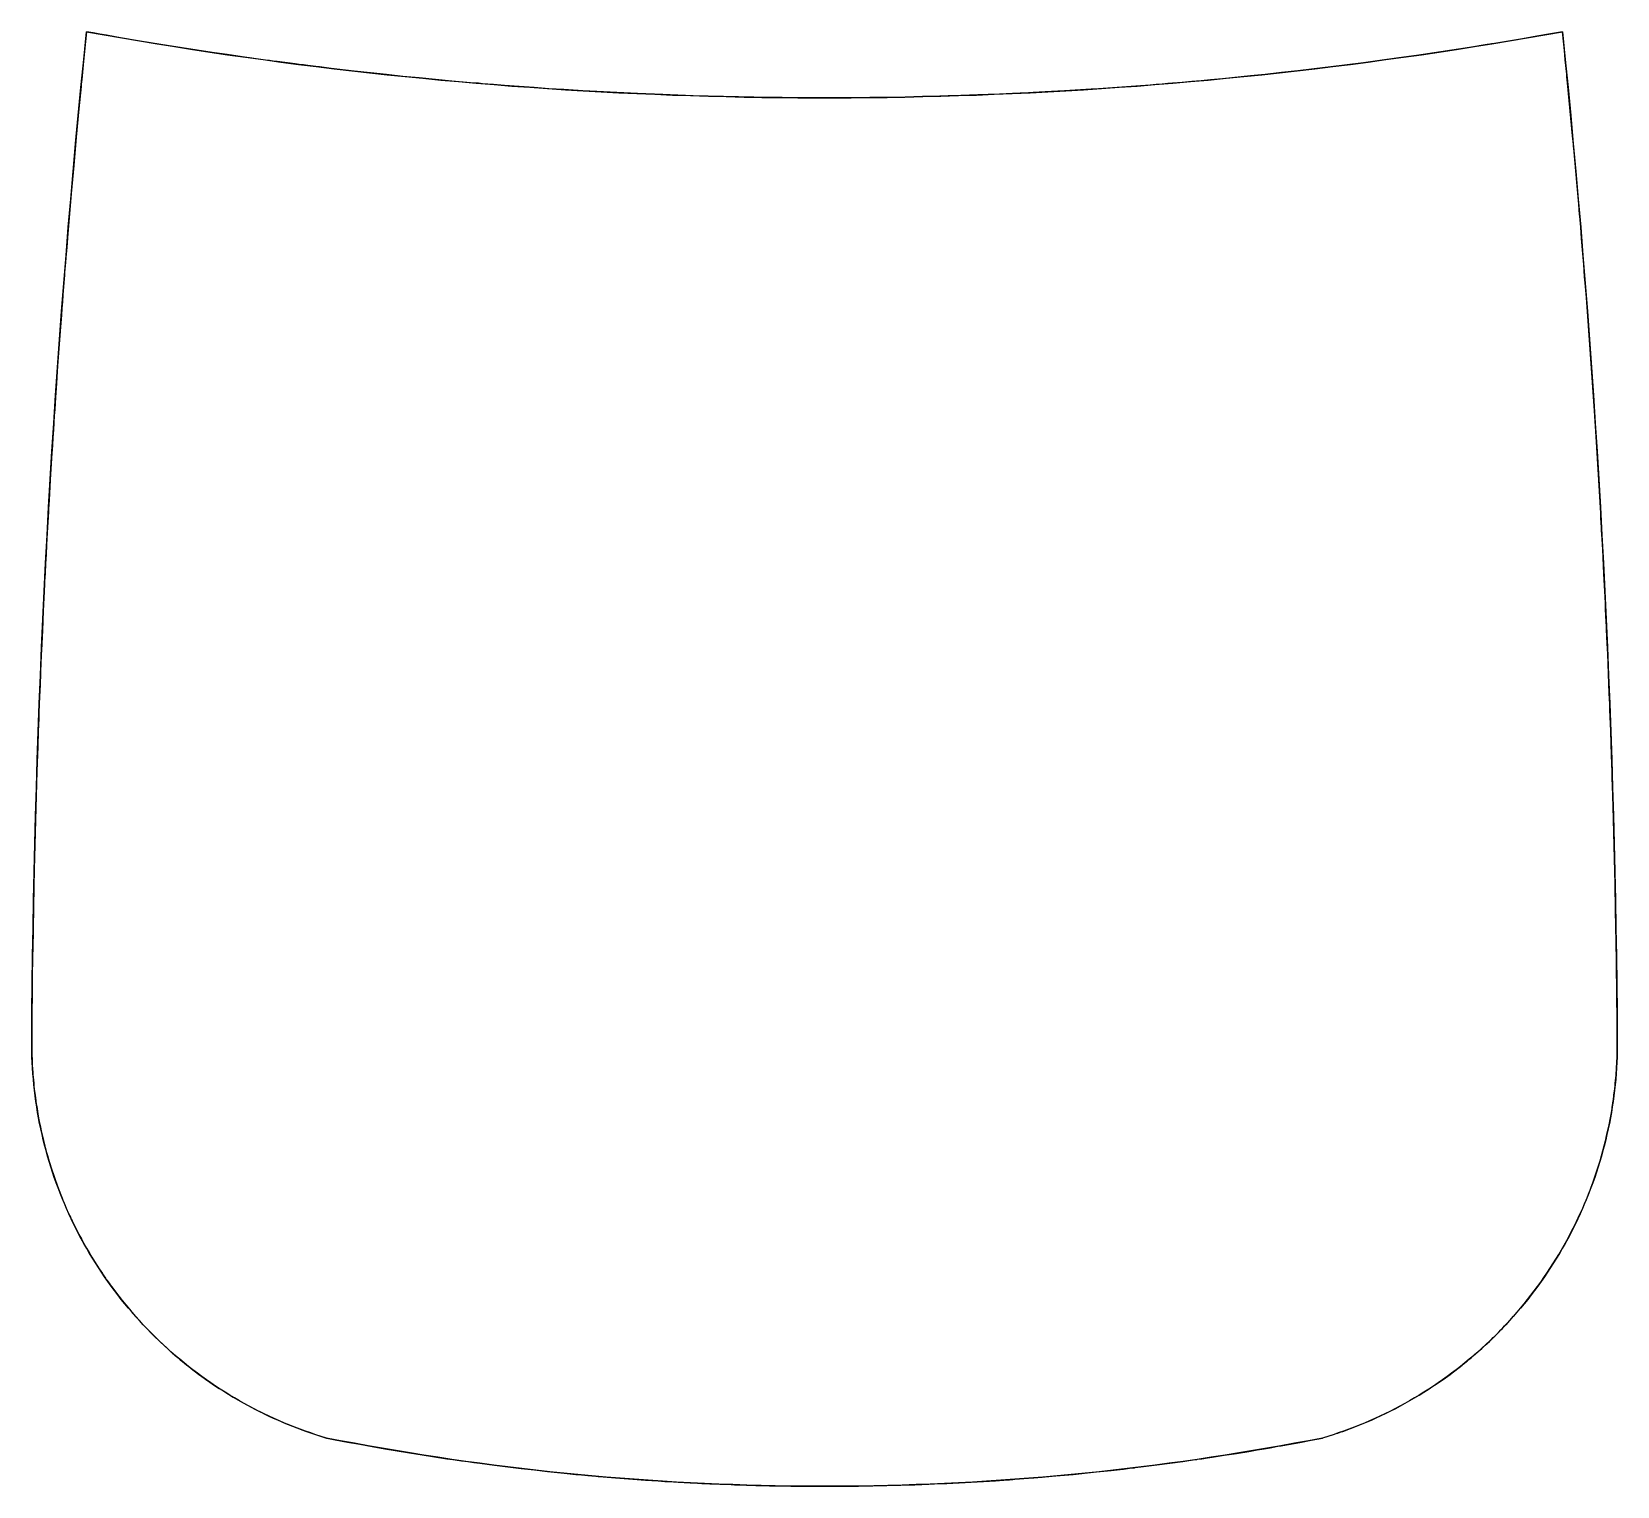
# Model space of a CAD drawing. Header units: millimetres. Extents: x 5 to 252, y 25 to 251.
import ezdxf

# ---------------------------------------------------------------- set-up
doc = ezdxf.new("R2010")
doc.units = ezdxf.units.MM
doc.layers.get('0').update_dxf_attribs({"linetype": 'CONTINUOUS'})

msp = doc.modelspace()

# ---------------------------------------------------------------- linework, layer by layer
for points in [[(158.8, 241.48), (158.21, 241.46), (157.63, 241.43), (154.61, 241.3), (153.82, 241.27), (153.04, 241.24), (152.25, 241.21), (148.28, 241.08), (147.62, 241.06), (146.97, 241.04), (146.31, 241.02), (143.64, 240.95), (140.92, 240.89), (138.19, 240.84), (135.47, 240.81), (132.9, 240.78), (131.84, 240.78), (130.21, 240.77), (128.36, 240.77), (127.12, 240.77), (125.88, 240.77), (124.63, 240.78), (121.8, 240.8), (120.44, 240.82), (119.38, 240.83), (117.41, 240.86), (115.05, 240.91), (112.69, 240.96), (110.33, 241.02), (107.97, 241.09), (105.61, 241.17), (103.25, 241.26), (99.33, 241.42), (97.21, 241.52), (95.09, 241.63), (92.98, 241.74), (90.82, 241.86), (87.87, 242.04), (85.56, 242.19), (83.25, 242.35), (80.94, 242.52), (78.63, 242.69), (76.95, 242.82), (75.21, 242.96), (74.59, 243.02), (73.96, 243.07), (73.34, 243.12), (70.45, 243.38), (67.91, 243.61), (65.38, 243.85), (62.86, 244.1), (60.33, 244.37), (57.8, 244.64), (55.28, 244.92), (51.69, 245.34), (49.9, 245.56), (49.71, 245.58), (49.53, 245.6), (49.34, 245.63), (48.09, 245.78), (47.42, 245.87), (46.75, 245.95), (46.08, 246.04), (43.3, 246.4), (42.7, 246.48), (42.1, 246.56), (41.51, 246.64), (40.02, 246.85), (39.37, 246.94), (37.85, 247.15), (35.52, 247.48), (33.2, 247.83), (30.87, 248.18), (28.54, 248.54), (26.22, 248.91), (23.9, 249.28), (21.7, 249.65), (20.78, 249.8), (19.86, 249.96), (18.94, 250.11), (16.75, 250.5), (15.72, 250.68), (14.7, 250.86), (13.67, 251.04), (13.51, 249.51), (13.36, 247.98), (13.21, 246.45), (12.92, 243.59), (12.89, 243.23), (12.85, 242.88), (12.82, 242.52), (12.49, 239.04), (12.07, 234.66), (11.68, 230.27), (11.29, 225.88), (10.91, 221.5), (10.76, 219.65), (10.59, 217.53), (10.45, 215.92), (10.44, 215.68), (10.42, 215.45), (10.4, 215.21), (10.31, 214.14), (10.27, 213.64), (10.23, 213.13), (10.19, 212.63), (10, 210.12), (9.92, 209.07), (9.84, 208.03), (9.76, 206.98), (9.57, 204.47), (9.37, 201.77), (9.18, 199.08), (8.99, 196.39), (8.84, 194.16), (8.78, 193.24), (8.72, 192.31), (8.66, 191.38), (8.51, 189.16), (8.43, 187.94), (8.36, 186.72), (8.28, 185.5), (8.03, 181.37), (7.97, 180.31), (7.91, 179.25), (7.84, 178.19), (7.77, 176.86), (7.76, 176.71), (7.75, 176.56), (7.74, 176.41), (7.56, 173.21), (7.46, 171.25), (7.38, 169.79), (7.3, 168.34), (7.23, 166.88), (7.16, 165.58), (7.15, 165.32), (7.15, 165.19), (7.09, 164.03), (6.94, 160.99), (6.8, 157.94), (6.67, 154.9), (6.63, 154.16), (6.63, 154.03), (6.62, 153.9), (6.62, 153.77), (6.59, 153.11), (6.51, 151.3), (6.44, 149.49), (6.37, 147.68), (6.28, 145.28), (6.24, 144.29), (6.2, 143.29), (6.17, 142.29), (6.08, 139.91), (5.96, 136.09), (5.84, 132.27), (5.73, 128.45), (5.63, 124.63), (5.54, 120.81), (5.48, 118.13), (5.41, 114.87), (5.35, 111.61), (5.3, 108.35), (5.3, 108.28), (5.3, 108.07), (5.29, 107.87), (5.29, 107.66), (5.24, 103.6), (5.21, 101.07), (5.18, 98.81), (5.16, 96.55), (5.15, 94.28), (5.15, 93.52), (5.16, 92.75), (5.17, 91.98), (5.2, 91.21), (5.24, 90.44), (5.28, 89.79), (5.32, 89.24), (5.34, 88.92), (5.41, 88.02), (5.46, 87.57), (5.5, 87.12), (5.55, 86.67), (5.67, 85.71), (5.72, 85.3), (5.79, 84.83), (5.86, 84.32), (5.92, 83.95), (6.17, 82.45), (6.33, 81.6), (6.5, 80.76), (6.68, 79.92), (6.91, 78.92), (6.97, 78.68), (7.14, 78.01), (7.17, 77.88), (7.2, 77.75), (7.24, 77.62), (7.42, 76.93), (7.5, 76.66), (7.63, 76.17), (7.75, 75.77), (7.87, 75.39), (8.26, 74.12), (8.51, 73.37), (8.77, 72.62), (9.03, 71.88), (9.31, 71.13), (9.88, 69.68), (10, 69.38), (10.2, 68.91), (10.35, 68.56), (10.52, 68.16), (10.68, 67.8), (10.82, 67.49), (11.04, 67.02), (11.17, 66.73), (11.3, 66.45), (11.44, 66.17), (11.74, 65.54), (11.86, 65.3), (12.09, 64.84), (12.49, 64.07), (12.87, 63.36), (13.26, 62.64), (13.66, 61.94), (14.07, 61.23), (14.49, 60.54), (14.91, 59.85), (15.65, 58.7), (15.88, 58.36), (16.13, 57.98), (16.28, 57.76), (16.61, 57.27), (16.69, 57.16), (16.76, 57.06), (16.84, 56.95), (17.18, 56.47), (17.34, 56.25), (17.6, 55.89), (18.15, 55.16), (18.68, 54.47), (19.22, 53.78), (19.77, 53.11), (20.33, 52.44), (20.89, 51.78), (21.47, 51.12), (22.06, 50.48), (22.65, 49.84), (23.25, 49.21), (23.87, 48.59), (24.49, 47.97), (25.11, 47.37), (25.75, 46.77), (26.39, 46.19), (27.05, 45.61), (27.71, 45.04), (28.25, 44.58), (28.59, 44.3), (28.9, 44.05), (29.26, 43.76), (29.55, 43.53), (29.93, 43.23), (30.22, 43.01), (30.62, 42.71), (30.89, 42.5), (31.31, 42.19), (31.57, 42), (32.17, 41.57), (32.86, 41.08), (33.57, 40.6), (34.28, 40.13), (35, 39.67), (35.72, 39.22), (36.45, 38.78), (37.18, 38.35), (37.92, 37.93), (38.67, 37.52), (39.85, 36.89), (40.15, 36.74), (40.6, 36.52), (41.38, 36.13), (42.03, 35.82), (42.69, 35.52), (43.35, 35.22), (44.01, 34.93), (44.62, 34.68), (45.03, 34.51), (46.35, 33.98), (47.12, 33.7), (47.89, 33.42), (48.66, 33.15), (49.44, 32.89), (50.22, 32.64), (51, 32.41), (51, 32.41), (51.01, 32.41), (51.01, 32.41), (52.31, 32.15), (54.24, 31.79), (56.17, 31.43), (58.1, 31.08), (60.03, 30.75), (61.96, 30.42), (63.9, 30.1), (65.84, 29.79), (67.77, 29.49), (69.71, 29.2), (70.64, 29.07), (71.99, 28.87), (72.94, 28.74), (73.89, 28.61), (74.84, 28.48), (77.11, 28.18), (79.17, 27.92), (81.23, 27.68), (83.29, 27.44), (85.35, 27.21), (87.41, 27), (88.4, 26.9), (89.74, 26.76), (90.6, 26.68), (91.58, 26.59), (92.85, 26.48), (93.03, 26.46), (93.21, 26.44), (93.39, 26.43), (94.62, 26.32), (96.6, 26.16), (98.58, 26.01), (100.56, 25.87), (102.53, 25.74), (103.57, 25.67), (104.94, 25.59), (105.64, 25.55), (107.53, 25.45), (107.7, 25.44), (107.86, 25.43), (108.02, 25.42), (108.68, 25.39), (109.31, 25.36), (109.95, 25.33), (110.59, 25.3), (112.11, 25.24), (113.87, 25.17), (114.14, 25.16), (114.42, 25.15), (114.69, 25.14), (116.27, 25.09), (117.75, 25.05), (118.46, 25.03), (119.16, 25.01), (119.87, 25), (120.93, 24.98), (121.1, 24.97), (121.27, 24.97), (121.44, 24.97), (123.14, 24.94), (124.18, 24.93), (125.16, 24.92), (127.15, 24.91), (129.33, 24.91), (131.52, 24.92), (133.71, 24.94), (135.89, 24.98), (138.08, 25.02), (140.27, 25.08), (142.45, 25.15), (144.64, 25.23), (145.51, 25.27), (147.41, 25.35), (149.31, 25.45), (151.21, 25.55), (153.11, 25.66), (155, 25.78), (156.9, 25.91), (157.18, 25.93), (157.44, 25.95), (157.7, 25.97), (157.97, 25.99), (160.09, 26.15), (160.94, 26.22), (162.25, 26.33), (162.69, 26.37), (164.36, 26.51), (165.7, 26.64), (167.05, 26.76), (168.39, 26.89), (169.27, 26.98), (170.68, 27.13), (171.24, 27.19), (172.97, 27.38), (173.92, 27.48), (174.86, 27.59), (175.8, 27.7), (176.29, 27.76), (176.43, 27.78), (176.57, 27.79), (176.71, 27.81), (178, 27.97), (180.05, 28.23), (182.09, 28.5), (184.13, 28.78), (186.02, 29.05), (186.15, 29.06), (186.28, 29.08), (186.41, 29.1), (187.04, 29.2), (187.93, 29.33), (188.66, 29.44), (190.56, 29.73), (192.46, 30.03), (194.36, 30.34), (195.68, 30.56), (196.77, 30.75), (197.71, 30.91), (198.9, 31.12), (199.38, 31.2), (200.53, 31.41), (202.29, 31.74), (204.04, 32.07), (205.8, 32.41), (205.83, 32.41), (205.86, 32.42), (205.89, 32.43), (207.16, 32.83), (207.51, 32.94), (207.96, 33.09), (208.18, 33.16), (208.73, 33.36), (208.86, 33.4), (208.99, 33.45), (209.13, 33.49), (209.78, 33.73), (210.32, 33.94), (211.1, 34.24), (211.88, 34.55), (212.65, 34.87), (213.42, 35.21), (214.19, 35.55), (214.95, 35.9), (215.7, 36.27), (216.45, 36.64), (217.2, 37.02), (217.94, 37.42), (218.67, 37.82), (219.41, 38.23), (220.13, 38.65), (220.85, 39.08), (221.56, 39.52), (222.27, 39.97), (223, 40.45), (223.36, 40.69), (223.7, 40.92), (223.95, 41.1), (224.57, 41.52), (224.93, 41.78), (225.3, 42.05), (225.66, 42.31), (226.17, 42.7), (226.41, 42.87), (226.85, 43.21), (227.05, 43.37), (227.52, 43.74), (227.68, 43.87), (228.18, 44.28), (228.29, 44.36), (228.58, 44.6), (228.92, 44.89), (229.47, 45.37), (230.03, 45.85), (230.57, 46.34), (231.11, 46.83), (231.76, 47.44), (232.02, 47.69), (232.36, 48.02), (232.59, 48.25), (232.96, 48.61), (233.17, 48.82), (233.55, 49.22), (233.74, 49.41), (234.14, 49.83), (234.95, 50.7), (235.52, 51.33), (236.08, 51.97), (236.63, 52.62), (237.17, 53.28), (237.71, 53.94), (238.23, 54.61), (238.75, 55.28), (239.26, 55.97), (239.75, 56.66), (240.24, 57.35), (240.72, 58.05), (241.19, 58.76), (241.65, 59.48), (242.11, 60.2), (242.55, 60.93), (242.98, 61.66), (243.4, 62.4), (243.81, 63.14), (244.22, 63.89), (244.61, 64.65), (244.99, 65.4), (245.58, 66.63), (245.99, 67.51), (246.28, 68.17), (246.57, 68.84), (246.85, 69.51), (247.12, 70.18), (247.34, 70.74), (247.41, 70.92), (247.59, 71.39), (247.84, 72.08), (248.06, 72.7), (248.28, 73.33), (248.49, 73.96), (248.69, 74.59), (248.93, 75.36), (249.02, 75.67), (249.15, 76.13), (249.24, 76.45), (249.37, 76.9), (249.46, 77.23), (249.58, 77.68), (249.66, 78.01), (249.77, 78.46), (249.86, 78.79), (249.94, 79.14), (250.04, 79.59), (250.2, 80.29), (250.37, 81.1), (250.53, 81.91), (250.68, 82.72), (250.78, 83.29), (250.84, 83.67), (250.86, 83.81), (250.92, 84.21), (250.95, 84.39), (250.98, 84.56), (251, 84.74), (251.11, 85.53), (251.14, 85.74), (251.21, 86.34), (251.25, 86.69), (251.3, 87.17), (251.34, 87.52), (251.39, 88.02), (251.41, 88.32), (251.46, 88.86), (251.53, 89.91), (251.58, 90.79), (251.62, 91.66), (251.64, 92.54), (251.65, 93.41), (251.65, 94.28), (251.65, 95.04), (251.64, 95.79), (251.64, 96.54), (251.63, 96.7), (251.63, 97.32), (251.62, 97.93), (251.62, 98.54), (251.6, 100.05), (251.6, 100.87), (251.59, 101.68), (251.58, 102.5), (251.54, 105.14), (251.53, 105.83), (251.53, 106.52), (251.52, 107.21), (251.49, 108.83), (251.49, 109.04), (251.48, 109.24), (251.48, 109.45), (251.39, 114.48), (251.31, 118.5), (251.22, 122.53), (251.12, 126.55), (251.01, 130.57), (250.91, 133.87), (250.88, 134.97), (250.84, 136.07), (250.81, 137.16), (250.71, 140.22), (250.68, 140.94), (250.66, 141.66), (250.63, 142.37), (250.51, 145.64), (250.48, 146.49), (250.44, 147.34), (250.41, 148.2), (250.29, 151.22), (250.22, 152.79), (250.16, 154.35), (250.09, 155.92), (249.99, 158.13), (249.98, 158.28), (249.98, 158.42), (249.97, 158.56), (249.94, 159.32), (249.89, 160.3), (249.84, 161.27), (249.8, 162.25), (249.58, 166.74), (249.51, 168.02), (249.44, 169.3), (249.38, 170.57), (249.25, 172.91), (249.22, 173.49), (249.19, 174.08), (249.16, 174.66), (249.11, 175.51), (249.1, 175.74), (249.08, 175.97), (249.07, 176.19), (248.97, 177.9), (248.77, 181.31), (248.57, 184.71), (248.35, 188.11), (248.09, 192.11), (247.8, 196.51), (247.49, 200.91), (247.17, 205.3), (246.84, 209.7), (246.66, 212.01), (246.58, 212.96), (246.51, 213.92), (246.43, 214.87), (246.24, 217.16), (246.1, 218.9), (245.96, 220.64), (245.81, 222.39), (245.8, 222.56), (245.65, 224.25), (245.51, 225.94), (245.36, 227.64), (244.88, 232.94), (244.86, 233.13), (244.85, 233.32), (244.83, 233.51), (244.71, 234.85), (244.45, 237.6), (244.19, 240.35), (243.92, 243.1), (243.83, 244.03), (243.82, 244.17), (243.79, 244.45), (243.57, 246.69), (243.42, 248.14), (243.28, 249.59), (243.13, 251.04), (241.9, 250.82), (240.66, 250.6), (239.43, 250.39), (239.12, 250.33), (236.94, 249.96), (234.75, 249.59), (232.56, 249.23), (232.22, 249.17), (232.09, 249.15), (231.96, 249.13), (231.83, 249.11), (231.42, 249.04), (228.68, 248.6), (225.94, 248.18), (223.2, 247.77), (220.46, 247.37), (217.71, 246.98), (217.31, 246.92), (214.76, 246.57), (212.21, 246.23), (209.66, 245.9), (207.11, 245.58), (204.55, 245.28), (201.99, 244.98), (199.47, 244.69), (198.61, 244.6), (197.75, 244.5), (196.89, 244.41), (194.62, 244.17), (193.17, 244.03), (191.73, 243.88), (190.28, 243.74), (188.42, 243.56), (186.95, 243.43), (185.49, 243.3), (184.02, 243.17), (181.8, 242.98), (180.87, 242.91), (179.95, 242.83), (179.02, 242.76), (176.8, 242.59), (175.35, 242.48), (173.91, 242.37), (172.46, 242.27), (170.28, 242.13), (170.14, 242.12), (170.01, 242.11), (169.87, 242.1), (165.69, 241.85), (164.69, 241.79), (163.7, 241.73), (162.7, 241.68), (160.82, 241.58), (159.38, 241.51)], [(27.37, 248.72), (30.12, 248.29), (32.86, 247.88), (35.61, 247.47), (38.37, 247.08), (41.12, 246.7), (43.87, 246.33), (46.63, 245.97), (49.39, 245.62), (52.15, 245.29), (54.91, 244.97), (57.67, 244.66), (60.43, 244.36), (63.2, 244.07), (65.96, 243.8), (68.73, 243.53), (71.5, 243.28), (74.27, 243.04), (77.04, 242.82), (79.81, 242.6), (82.58, 242.4), (85.35, 242.21), (88.13, 242.03), (90.9, 241.86), (93.67, 241.7), (96.45, 241.56), (99.23, 241.43), (102, 241.31), (104.78, 241.2), (107.56, 241.11), (110.34, 241.02), (113.11, 240.95), (115.89, 240.89), (118.67, 240.84), (121.45, 240.81), (124.23, 240.78), (127.01, 240.77), (129.79, 240.77), (132.57, 240.78), (135.35, 240.81), (138.13, 240.84), (140.91, 240.89), (143.68, 240.95), (146.46, 241.02), (149.24, 241.11), (152.02, 241.2), (154.8, 241.31), (157.57, 241.43), (160.35, 241.56), (163.12, 241.7), (165.9, 241.86), (168.67, 242.03), (171.45, 242.21), (174.22, 242.4), (176.99, 242.6), (179.76, 242.82), (182.53, 243.04), (185.3, 243.28), (188.07, 243.53), (190.84, 243.8), (193.6, 244.07), (196.37, 244.36), (199.13, 244.66), (201.89, 244.97), (204.65, 245.29), (207.41, 245.62), (210.17, 245.97), (212.93, 246.33), (215.68, 246.7), (218.43, 247.08), (221.19, 247.47), (223.94, 247.88), (226.68, 248.29), (229.43, 248.72), (232.17, 249.16), (234.92, 249.62), (237.66, 250.08), (240.39, 250.56), (243.13, 251.04), (243.57, 246.7), (244, 242.36), (244.41, 238.02), (244.81, 233.68), (245.21, 229.33), (245.59, 224.99), (245.96, 220.64), (246.32, 216.29), (246.66, 211.94), (247, 207.59), (247.32, 203.24), (247.63, 198.89), (247.93, 194.54), (248.22, 190.19), (248.5, 185.83), (248.76, 181.48), (249.02, 177.12), (249.26, 172.77), (249.49, 168.41), (249.71, 164.05), (249.92, 159.7), (250.11, 155.34), (250.3, 150.98), (250.47, 146.62), (250.63, 142.26), (250.78, 137.9), (250.92, 133.54), (251.05, 129.18), (251.17, 124.82), (251.27, 120.46), (251.36, 116.1), (251.44, 111.73), (251.51, 107.37), (251.57, 103.01), (251.62, 98.65), (251.65, 94.28), (251.65, 93.42), (251.64, 92.55), (251.62, 91.68), (251.58, 90.81), (251.53, 89.94), (251.47, 89.07), (251.4, 88.2), (251.32, 87.34), (251.23, 86.47), (251.12, 85.61), (251, 84.75), (250.87, 83.89), (250.73, 83.03), (250.58, 82.18), (250.42, 81.32), (250.24, 80.47), (250.05, 79.62), (249.85, 78.77), (249.64, 77.93), (249.42, 77.09), (249.19, 76.25), (248.94, 75.42), (248.69, 74.59), (248.42, 73.76), (248.14, 72.93), (247.85, 72.11), (247.55, 71.3), (247.24, 70.49), (246.92, 69.68), (246.58, 68.88), (246.24, 68.08), (245.88, 67.28), (245.52, 66.49), (245.14, 65.71), (244.75, 64.93), (244.36, 64.16), (243.95, 63.39), (243.53, 62.63), (243.1, 61.87), (242.66, 61.12), (242.21, 60.38), (241.75, 59.64), (241.28, 58.9), (240.81, 58.18), (240.32, 57.46), (239.82, 56.75), (239.31, 56.04), (238.79, 55.34), (238.26, 54.65), (237.73, 53.97), (237.18, 53.29), (236.63, 52.62), (236.06, 51.96), (235.49, 51.3), (234.91, 50.66), (234.32, 50.02), (233.72, 49.39), (233.11, 48.77), (232.5, 48.15), (231.87, 47.55), (231.24, 46.95), (230.6, 46.36), (229.95, 45.78), (229.29, 45.21), (228.63, 44.65), (227.96, 44.1), (227.28, 43.55), (226.59, 43.02), (225.9, 42.49), (225.2, 41.98), (224.49, 41.47), (223.78, 40.98), (223.06, 40.49), (222.33, 40.01), (221.6, 39.54), (220.86, 39.09), (220.11, 38.64), (219.36, 38.2), (218.6, 37.78), (217.84, 37.36), (217.07, 36.96), (216.29, 36.56), (215.51, 36.18), (214.73, 35.8), (213.94, 35.44), (213.14, 35.09), (212.35, 34.74), (211.54, 34.41), (210.73, 34.09), (209.92, 33.78), (209.1, 33.49), (208.28, 33.2), (207.46, 32.92), (206.63, 32.66), (205.8, 32.41), (203.64, 31.99), (201.49, 31.59), (199.33, 31.2), (197.17, 30.82), (195, 30.45), (192.84, 30.09), (190.67, 29.75), (188.5, 29.41), (186.33, 29.09), (184.16, 28.78), (181.99, 28.48), (179.81, 28.2), (177.64, 27.92), (175.46, 27.66), (173.28, 27.41), (171.1, 27.17), (168.92, 26.95), (166.73, 26.73), (164.55, 26.53), (162.36, 26.34), (160.18, 26.16), (157.99, 25.99), (155.8, 25.84), (153.61, 25.7), (151.42, 25.56), (149.23, 25.44), (147.04, 25.34), (144.85, 25.24), (142.66, 25.16), (140.46, 25.09), (138.27, 25.03), (136.08, 24.98), (133.88, 24.94), (131.69, 24.92), (129.5, 24.91), (127.3, 24.91), (125.11, 24.92), (122.92, 24.94), (120.72, 24.98), (118.53, 25.03), (116.34, 25.09), (114.14, 25.16), (111.95, 25.24), (109.76, 25.34), (107.57, 25.44), (105.38, 25.56), (103.19, 25.7), (101, 25.84), (98.81, 25.99), (96.62, 26.16), (94.44, 26.34), (92.25, 26.53), (90.07, 26.73), (87.88, 26.95), (85.7, 27.17), (83.52, 27.41), (81.34, 27.66), (79.16, 27.92), (76.99, 28.2), (74.81, 28.48), (72.64, 28.78), (70.47, 29.09), (68.3, 29.41), (66.13, 29.75), (63.96, 30.09), (61.8, 30.45), (59.63, 30.82), (57.47, 31.2), (55.31, 31.59), (53.16, 31.99), (51, 32.41), (50.17, 32.66), (49.34, 32.92), (48.52, 33.2), (47.7, 33.49), (46.88, 33.78), (46.07, 34.09), (45.26, 34.41), (44.45, 34.74), (43.65, 35.09), (42.86, 35.44), (42.07, 35.8), (41.28, 36.18), (40.5, 36.56), (39.73, 36.96), (38.96, 37.36), (38.2, 37.78), (37.44, 38.2), (36.69, 38.64), (35.94, 39.09), (35.2, 39.54), (34.47, 40.01), (33.74, 40.49), (33.02, 40.98), (32.31, 41.47), (31.6, 41.98), (30.9, 42.49), (30.2, 43.02), (29.52, 43.55), (28.84, 44.1), (28.17, 44.65), (27.5, 45.21), (26.85, 45.78), (26.2, 46.36), (25.56, 46.95), (24.93, 47.55), (24.3, 48.15), (23.69, 48.77), (23.08, 49.39), (22.48, 50.02), (21.89, 50.66), (21.31, 51.3), (20.74, 51.96), (20.17, 52.62), (19.62, 53.29), (19.07, 53.97), (18.53, 54.65), (18.01, 55.34), (17.49, 56.04), (16.98, 56.75), (16.48, 57.46), (15.99, 58.18), (15.51, 58.9), (15.05, 59.64), (14.59, 60.38), (14.14, 61.12), (13.7, 61.87), (13.27, 62.63), (12.85, 63.39), (12.44, 64.16), (12.04, 64.93), (11.66, 65.71), (11.28, 66.49), (10.92, 67.28), (10.56, 68.08), (10.22, 68.88), (9.88, 69.68), (9.56, 70.49), (9.25, 71.3), (8.95, 72.11), (8.66, 72.93), (8.38, 73.76), (8.11, 74.59), (7.86, 75.42), (7.61, 76.25), (7.38, 77.09), (7.16, 77.93), (6.95, 78.77), (6.75, 79.62), (6.56, 80.47), (6.38, 81.32), (6.22, 82.18), (6.07, 83.03), (5.93, 83.89), (5.8, 84.75), (5.68, 85.61), (5.57, 86.47), (5.48, 87.34), (5.4, 88.2), (5.33, 89.07), (5.27, 89.94), (5.22, 90.81), (5.18, 91.68), (5.16, 92.55), (5.15, 93.42), (5.15, 94.28), (5.18, 98.65), (5.23, 103.01), (5.29, 107.37), (5.36, 111.73), (5.44, 116.1), (5.53, 120.46), (5.63, 124.82), (5.75, 129.18), (5.88, 133.54), (6.01, 137.9), (6.16, 142.26), (6.33, 146.62), (6.5, 150.98), (6.68, 155.34), (6.88, 159.7), (7.09, 164.05), (7.31, 168.41), (7.54, 172.77), (7.78, 177.12), (8.04, 181.48), (8.3, 185.83), (8.58, 190.19), (8.87, 194.54), (9.17, 198.89), (9.48, 203.24), (9.8, 207.59), (10.14, 211.94), (10.48, 216.29), (10.84, 220.64), (11.21, 224.99), (11.59, 229.33), (11.98, 233.68), (12.39, 238.02), (12.8, 242.36), (13.23, 246.7), (13.67, 251.04), (16.41, 250.56), (19.14, 250.08), (21.88, 249.62), (24.63, 249.16)]]:
    msp.add_lwpolyline(points, close=True)

doc.saveas('drawing.dxf')
